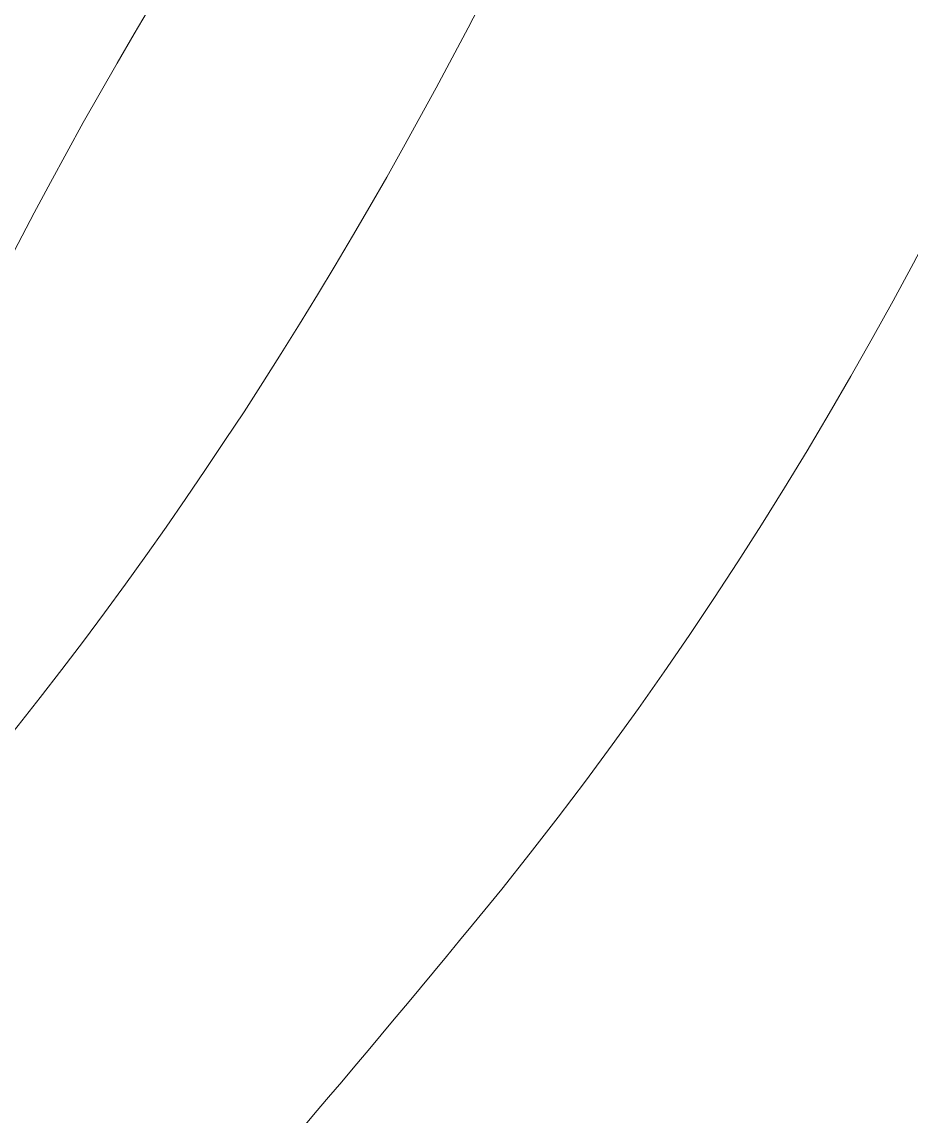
# Model space of a CAD drawing. Extents: x 43 to 2536, y -3058 to -41.
# Drawn here: x 142.27 to 152.41, y -3050.23 to -3037.74 of the extents above; entities that cross this region are included whole.
import ezdxf

# ---------------------------------------------------------------- set-up
doc = ezdxf.new("R2010")
doc.units = 0
doc.header["$MEASUREMENT"] = 0
doc.layers.add('Layer 1', color=7, linetype='Continuous', lineweight=0)

msp = doc.modelspace()

# ---------------------------------------------------------------- linework, layer by layer
at = {"layer": 'Layer 1'}
for points, knots in [([(417.615, -3000.967), (411.075, -2995.486), (401.165, -2992.706), (388.155, -2992.706), (388.155, -2992.706), (180.155, -2992.706), (180.155, -2992.706), (180.155, -2992.706), (369.975, -2766.746), (369.975, -2766.746), (384.935, -2749.226), (395.025, -2736.356), (399.965, -2728.486), (405.075, -2720.356), (407.665, -2709.406), (407.665, -2695.956), (407.665, -2667.217), (392.075, -2652.646), (361.345, -2652.646), (361.345, -2652.646), (133.185, -2652.646), (133.185, -2652.646), (120.325, -2652.646), (110.435, -2655.726), (103.795, -2661.786), (97.095, -2667.906), (93.705, -2675.996), (93.705, -2685.836), (93.705, -2695.336), (97.105, -2703.116), (103.825, -2708.956), (110.465, -2714.726), (120.345, -2717.656), (133.185, -2717.656), (133.185, -2717.656), (305.905, -2717.656), (305.905, -2717.656), (305.905, -2717.656), (102.655, -2960.856), (102.655, -2960.856), (99.365, -2964.686), (95.505, -2969.246), (91.165, -2974.396), (86.775, -2979.606), (83.295, -2983.967), (80.815, -2987.366), (78.255, -2990.876), (76.195, -2994.677), (74.685, -2998.636), (73.145, -3002.677), (72.365, -3007.146), (72.365, -3011.936), (72.365, -3025.786), (77.095, -3037.016), (86.435, -3045.306), (95.705, -3053.536), (109.595, -3057.706), (127.705, -3057.706), (127.705, -3057.706), (388.155, -3057.706), (388.155, -3057.706), (401.195, -3057.706), (411.125, -3054.677), (417.675, -3048.706), (424.285, -3042.686), (427.635, -3034.456), (427.635, -3024.246), (427.635, -3014.376), (424.265, -3006.536), (417.615, -3000.967)], [0, 0, 0, 0, 1, 1, 1, 2, 2, 2, 3, 3, 3, 4, 4, 4, 5, 5, 5, 6, 6, 6, 7, 7, 7, 8, 8, 8, 9, 9, 9, 10, 10, 10, 11, 11, 11, 12, 12, 12, 13, 13, 13, 14, 14, 14, 15, 15, 15, 16, 16, 16, 17, 17, 17, 18, 18, 18, 19, 19, 19, 20, 20, 20, 21, 21, 21, 22, 22, 22, 23, 23, 23, 23]), ([(125.92, -3020.933), (125.998, -3020.814), (126.047, -3020.697), (126.104, -3020.58), (130.679, -3019.249), (135.093, -3017.075), (139.038, -3014.012), (163.869, -2994.729), (167.089, -2962.521), (181.281, -2936.356), (177.168, -2950.78), (175.767, -2966.441), (175.454, -2981.817), (168.893, -2993.541), (163.121, -3005.614), (154.098, -3015.724), (146.782, -3023.921), (139.633, -3030.722), (135.682, -3041.273), (134.147, -3045.37), (132.771, -3049.521), (131.495, -3053.706), (131.495, -3053.706), (127.705, -3053.706), (127.705, -3053.706), (122.236, -3053.706), (117.193, -3053.31), (112.577, -3052.53), (112.422, -3041.125), (120.029, -3029.975), (125.92, -3020.933)], [0, 0, 0, 0, 1, 1, 1, 2, 2, 2, 3, 3, 3, 4, 4, 4, 5, 5, 5, 6, 6, 6, 7, 7, 7, 8, 8, 8, 9, 9, 9, 10, 10, 10, 10]), ([(147.411, -3048.045), (154.573, -3039.347), (156.888, -3029.756), (160.329, -3019.322), (164.574, -3006.452), (172.142, -2995.417), (179.015, -2983.873), (181.362, -2982.453), (183.699, -2980.998), (186.015, -2979.505), (186.015, -2979.505), (171.565, -2996.706), (171.565, -2996.706), (171.565, -2996.706), (184.448, -2996.706), (184.448, -2996.706), (177.083, -3007.036), (171.181, -3018.14), (169.342, -3031.508), (168.659, -3036.474), (168.987, -3041.402), (170.132, -3046.045), (170.062, -3046.15), (169.969, -3046.207), (169.907, -3046.329), (168.713, -3048.68), (167.46, -3051.184), (166.106, -3053.706), (166.106, -3053.706), (142.56, -3053.706), (142.56, -3053.706), (144.211, -3051.849), (145.831, -3049.964), (147.411, -3048.045)], [0, 0, 0, 0, 1, 1, 1, 2, 2, 2, 3, 3, 3, 4, 4, 4, 5, 5, 5, 6, 6, 6, 7, 7, 7, 8, 8, 8, 9, 9, 9, 10, 10, 10, 11, 11, 11, 11]), ([(152.246, -3026.128), (149.534, -3033.889), (146.363, -3041.32), (140.356, -3047.986), (139.732, -3048.678), (139.078, -3049.342), (138.447, -3050.027), (138.726, -3049.138), (138.973, -3048.24), (139.26, -3047.354), (142.023, -3038.839), (146.866, -3032.394), (152.216, -3026.179), (152.216, -3026.179), (152.246, -3026.128), (152.246, -3026.128)], [0, 0, 0, 0, 1, 1, 1, 2, 2, 2, 3, 3, 3, 4, 4, 4, 5, 5, 5, 5])]:
    msp.add_open_spline(points, degree=3, knots=knots, dxfattribs=at)

doc.saveas('drawing.dxf')
